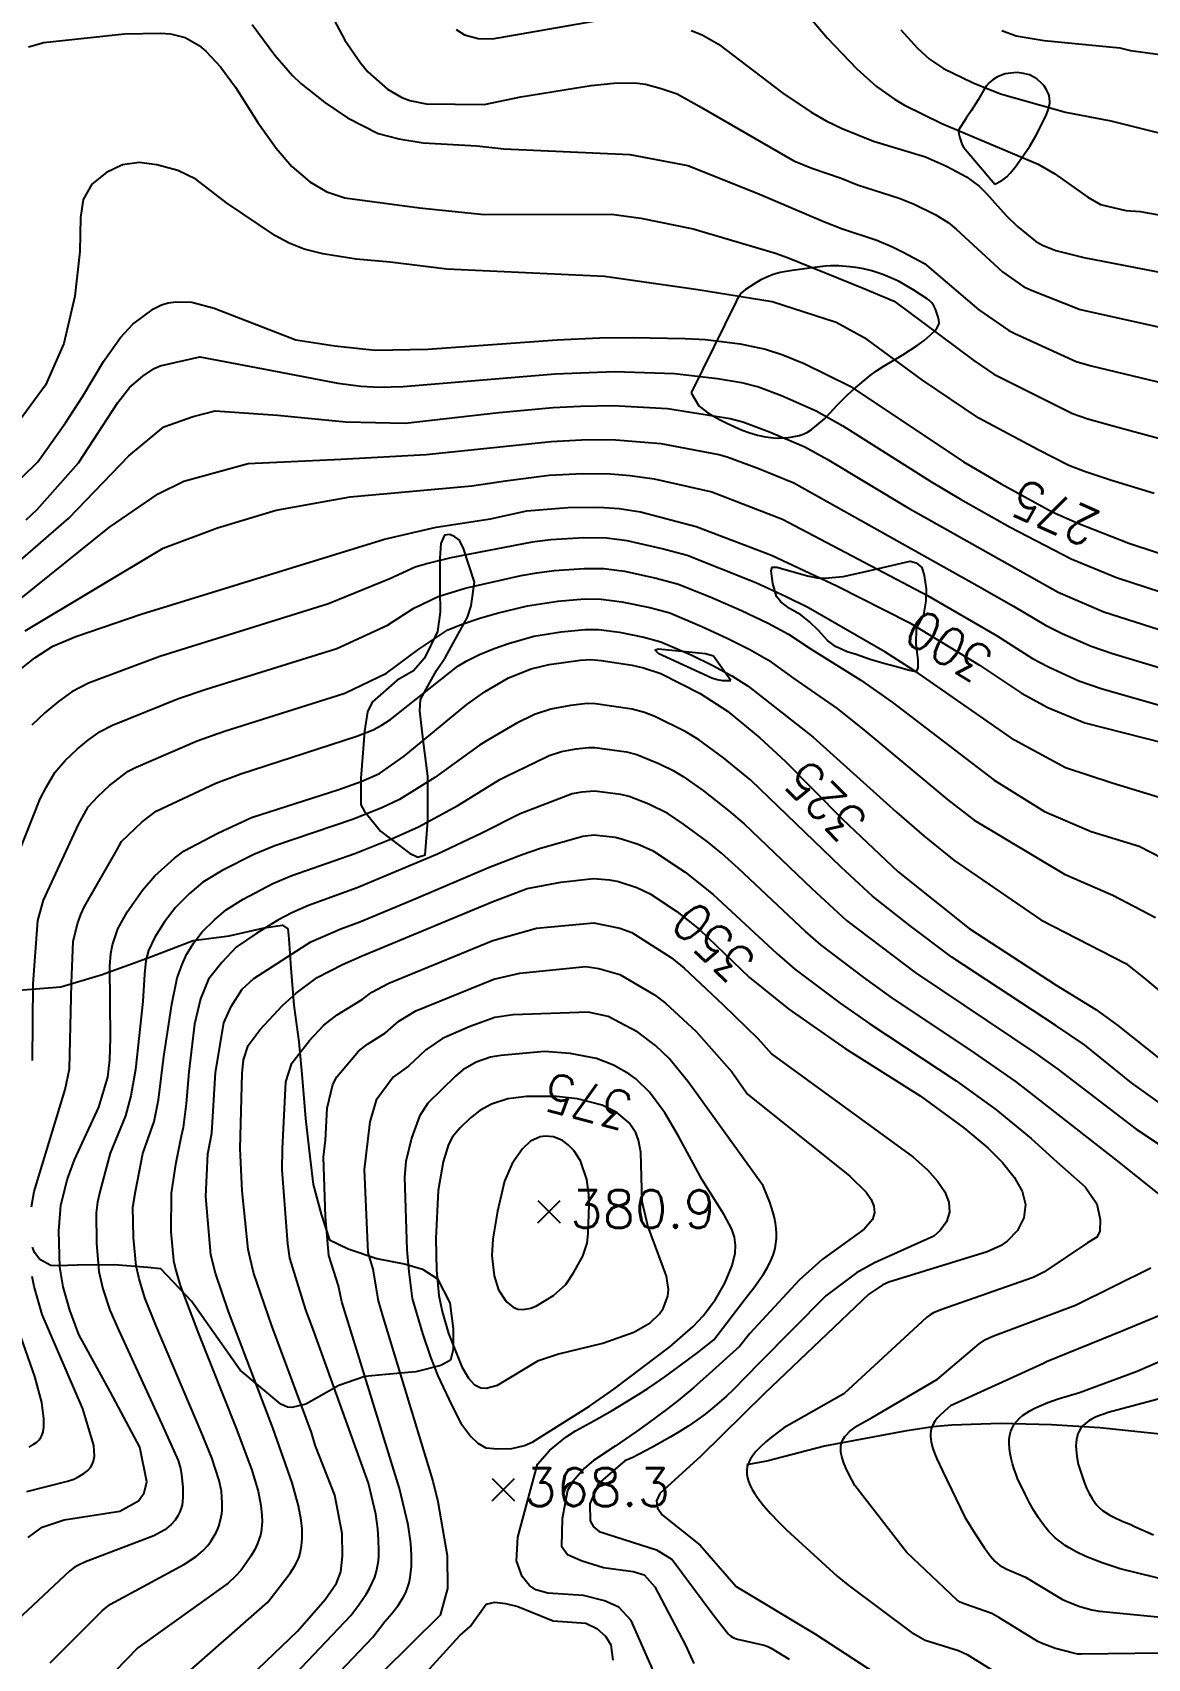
# Model space of a CAD drawing. Extents: x 197794 to 200030, y 561152 to 563931.
# Drawn here: x 197947 to 198212.3, y 563226.1 to 563612.7 of the extents above; entities that cross this region are included whole.
import ezdxf
from ezdxf.enums import TextEntityAlignment as Align

# ---------------------------------------------------------------- set-up
doc = ezdxf.new("R2010")
doc.units = 0
for name, color, linetype in [('E0022112', 5, 'CONTINUOUS'), ('F0017111', 30, 'CONTINUOUS'), ('F0017114', 7, 'CONTINUOUS'), ('F0017131', 7, 'CONTINUOUS'), ('F0027132', 7, 'CONTINUOUS'), ('F0027217', 7, 'CONTINUOUS'), ('G0037213', 32, 'CONTINUOUS'), ('G0037214', 32, 'CONTINUOUS')]:
    doc.layers.add(name, color=color, linetype=linetype)
doc.styles.add('HIST', font='romans.shx', dxfattribs={"bigfont": 'ngsw.shx'})
doc.styles.add('NGSW', font='romans.shx', dxfattribs={"bigfont": 'ngsw.shx'})

# ---------------------------------------------------------------- blocks, each defined once
blk = doc.blocks.new('F0027217')
at = {"layer": 'F0027217'}
for p, q in [((-2.652, 2.652), (2.652, -2.652)), ((-2.652, -2.652), (2.652, 2.652))]:
    blk.add_line(p, q, dxfattribs=at)

msp = doc.modelspace()

# ---------------------------------------------------------------- linework, layer by layer
at = {"layer": 'E0022112', "flags": 128}
msp.add_lwpolyline([(198223.62, 563278.56), (198200.92, 563280.91), (198189.47, 563281.63), (198177.33, 563281.94), (198165.71, 563281.53), (198161.18, 563281.19), (198154.52, 563280.11), (198135.43, 563276.6), (198121.75, 563273.02), (198116.92, 563272.1)], dxfattribs=at)
at = {"layer": 'F0017111'}
for points, elevation in [([(198127.19, 563621.99), (198136.1, 563611.46), (198143.15, 563604.04), (198147.78, 563599.86), (198152.06, 563596.83), (198154.46, 563595.44), (198163.37, 563591.11), (198186.24, 563581.38), (198190.26, 563579.09), (198198.11, 563573.53), (198201.07, 563571.85), (198207.12, 563570.4), (198210.55, 563570.19), (198217.22, 563569)], 245), ([(198017.62, 563617.83), (198021.34, 563610.89), (198025.05, 563605.48), (198026.79, 563603.37), (198031.48, 563599.23), (198034.88, 563597.24), (198036.75, 563596.54), (198040.67, 563595.76), (198054.44, 563595.57), (198063.18, 563597.39), (198075.95, 563599.51), (198079.95, 563600.11), (198085.3, 563600.68), (198090.32, 563600.71), (198092.89, 563600.39), (198096.61, 563599.38), (198100.39, 563598.15), (198105.59, 563595.19), (198128.18, 563582.17), (198132.43, 563580.48), (198139.38, 563578.04), (198143.26, 563576.5), (198153.24, 563573.34), (198156.8, 563571.9), (198161.78, 563569.45), (198164.89, 563567.53), (198166.79, 563565.97), (198177.8, 563555.83), (198182.89, 563552.24), (198184.83, 563551.33), (198196.25, 563546.82), (198224.52, 563540.59)], 255), ([(197999.28, 563614.6), (198004.67, 563607.35), (198008.84, 563602.5), (198010.89, 563600.58), (198016.56, 563596.05), (198021.97, 563592.39), (198029.24, 563588.72), (198034.19, 563587.4), (198039.94, 563586.46), (198052.69, 563585.77), (198059.14, 563585.03), (198089.16, 563583.73), (198102.96, 563581.11), (198119.39, 563574.49), (198135.4, 563567.72), (198139.46, 563566.13), (198147.92, 563563.33), (198151.62, 563561.75), (198154.18, 563560.5), (198159.25, 563557.78), (198172.12, 563546.78), (198179.3, 563541.84), (198180.76, 563541.15), (198195.34, 563534.46), (198198.86, 563533.43), (198220.36, 563528.27)], 260), ([(197946.06, 563609.32), (197949.74, 563610.3), (197968.92, 563612.43), (197977.56, 563612.59), (197979.88, 563612.38), (197983.34, 563611.51), (197986.66, 563609.61), (197988.35, 563608.17), (197991.75, 563604.52), (197995.32, 563599.68), (198000.6, 563591.32), (198005.02, 563585.18), (198008.75, 563580.88), (198012.97, 563577.23), (198017.07, 563574.8), (198021.33, 563573.44), (198039.1, 563570.99), (198054.45, 563569.44), (198084.73, 563569.5), (198091.77, 563568.53), (198104.2, 563566.05), (198123.8, 563560.25), (198126.6, 563559.19), (198144.65, 563551.94), (198152.05, 563548.83), (198158.86, 563543.77), (198170.94, 563534.72), (198175.72, 563531.44), (198194.44, 563522.1), (198198.06, 563520.88), (198205.25, 563518.85), (198219.87, 563514.92)], 265), ([(198153.619, 563613.333), (198157.549, 563608.993), (198160.409, 563606.373), (198163.789, 563604.133), (198170.789, 563600.773), (198177.319, 563598.093), (198192.759, 563593.793), (198203.559, 563591.743), (198232.659, 563584.453)], 240), ([(198177.6, 563613.18), (198181.03, 563611.91), (198187.67, 563610.78), (198205.69, 563609.1), (198208.23, 563608.42), (198224.65, 563606.23)], 235), ([(198213.87, 563503.12), (198203.52, 563506.26), (198197.26, 563508.33), (198193.54, 563509.74), (198186.25, 563513.48), (198172.13, 563521.03), (198158.76, 563530.07), (198145.62, 563539.68), (198138.23, 563543.77), (198122.97, 563548.66), (198105.3, 563551.56), (198083.07, 563554.73), (198045.58, 563556.42), (198032.1, 563558.09), (198024, 563558.79), (198016.07, 563560.05), (198011.68, 563561.16), (198008.1, 563562.61), (198004.86, 563564.39), (197993.13, 563572.24), (197985.85, 563577.85), (197981.62, 563579.89), (197976.58, 563581.26), (197972.36, 563581.78), (197968.44, 563581.25), (197964.63, 563579.43), (197961.1, 563576.65), (197959.06, 563573), (197958.47, 563568.74), (197958.26, 563560.67), (197957.06, 563550.02), (197954.49, 563538.74), (197950.09, 563528.86), (197942.68, 563518.7)], 270), ([(197945.48, 563496.87), (197948.13, 563499.27), (197957.99, 563510.38), (197967.3, 563524.75), (197970.09, 563528.32), (197973.24, 563531.02), (197975.96, 563532.85), (197977.37, 563533.44), (197986.8, 563535.59), (198000.26, 563533.08), (198019.64, 563529.34), (198025.16, 563528.61), (198029.59, 563528.39), (198035.22, 563528.56), (198071.37, 563531.59), (198085.51, 563532.08), (198099.73, 563531.64), (198109.96, 563530.41), (198115.67, 563529.5), (198119.75, 563528.45), (198125.22, 563526.4), (198133.43, 563522.75), (198139.81, 563519.16), (198160.75, 563505.98), (198167.79, 563501.77), (198179.6, 563495.12), (198194.14, 563487.55), (198204.89, 563483.13), (198236.79, 563472.77)], 280), ([(197936.78, 563480.94), (197955.62, 563497.22), (197969.97, 563512.08), (197978.26, 563518.92), (197985.24, 563521.42), (197990.5, 563522.74), (198005.28, 563521.71), (198021.54, 563520.13), (198035.65, 563519.84), (198057.99, 563522.33), (198070.9, 563523.54), (198077.35, 563523.86), (198085.18, 563523.99), (198098.12, 563523.3), (198112.98, 563520.93), (198116.03, 563520.14), (198122.38, 563517.76), (198130.78, 563514.18), (198136.05, 563511.26), (198155.2, 563499.73), (198191.07, 563479.67), (198201.91, 563474.95), (198233.45, 563464.89)], 285), ([(197943.81, 563477.8), (197965.37, 563495.08), (197976.94, 563503.01), (197983.01, 563506.01), (197998.29, 563510.21), (198020.44, 563511.3), (198040.69, 563512.34), (198070.43, 563515.48), (198077.6, 563515.85), (198084.84, 563515.9), (198096.51, 563514.95), (198110.28, 563512.37), (198112.32, 563511.84), (198119.54, 563509.12), (198128.13, 563505.61), (198171.77, 563481.24), (198180.43, 563476.34), (198188, 563471.79), (198191.98, 563469.82), (198198.92, 563466.77), (198203.92, 563465.06), (198226.98, 563458.16)], 290), ([(197945.26, 563470.47), (197978.14, 563490.08), (197991.04, 563494.95), (198004.99, 563499.16), (198022.63, 563502.32), (198051.51, 563504.9), (198059.53, 563506.13), (198069.97, 563507.43), (198077.84, 563507.84), (198084.51, 563507.81), (198089.24, 563507.36), (198094.9, 563506.61), (198108.6, 563503.53), (198125.48, 563497.03), (198159.98, 563478.83), (198176.36, 563469.32), (198184.93, 563463.9), (198188.72, 563461.87), (198195.93, 563458.59), (198201.25, 563456.75), (198222.6, 563450.66)], 295), ([(198216.85, 563430.24), (198203.84, 563434.26), (198192.76, 563437.88), (198180.64, 563444.42), (198157.72, 563460.4), (198149.82, 563465.48), (198131.65, 563475.88), (198126.3, 563478.54), (198119.13, 563481.84), (198102.8, 563488.38), (198096.81, 563489.97), (198088.48, 563491.88), (198083.56, 563492.48), (198078.18, 563492.56), (198070.33, 563492.09), (198065.88, 563491.55), (198046.57, 563487.79), (198041.03, 563486.45), (198038.06, 563485.57), (198032.06, 563482.8), (198017.45, 563476.89), (197977.31, 563464.37), (197960.3, 563457.98), (197956.39, 563455.93), (197953.17, 563453.63), (197949.94, 563450.96), (197946.84, 563448.01)], 305), ([(197940.71, 563409.86), (197948.84, 563430.5), (197950.31, 563433.38), (197952.29, 563436.73), (197954.75, 563439.59), (197957.65, 563442.32), (197960.37, 563444.54), (197963.08, 563446.48), (197966.01, 563448.02), (197981.76, 563454.33), (197988.35, 563456.55), (198019.38, 563466.27), (198031.48, 563471.8), (198037.77, 563475.8), (198043.51, 563478.63), (198049.99, 563480.62), (198063.3, 563483.58), (198067, 563484.27), (198071.16, 563484.8), (198078.28, 563485.3), (198082.94, 563485.23), (198087.86, 563484.62), (198095.37, 563482.97), (198100.7, 563481.54), (198108.78, 563478.28), (198115.72, 563475.28), (198122.01, 563472.27), (198126.86, 563469.68), (198132.25, 563466.08), (198144.12, 563458.72), (198151.52, 563453.45), (198175.84, 563434.92), (198187.79, 563427.48), (198198.87, 563422.74), (198210.28, 563419.22), (198215.84, 563416.38)], 310), ([(197947.005, 563368.289), (197947.145, 563386.521), (197948.315, 563401.555), (197949.62, 563406.44), (197957.94, 563424.41), (197960.24, 563428.56), (197962.65, 563431.16), (197965.36, 563433.68), (197969.76, 563437.04), (197971.71, 563438.06), (197986.21, 563444.28), (197992.48, 563446.49), (198021.3, 563455.64), (198031.2, 563460.36), (198038.92, 563466.08), (198045.84, 563470.65), (198049.26, 563472.03), (198053.41, 563473.44), (198057.59, 563474.62), (198064.81, 563476.36), (198071.98, 563477.51), (198078.38, 563478.04), (198082.32, 563477.99), (198087.25, 563477.36), (198093.92, 563475.97), (198098.61, 563474.69), (198106.24, 563471.5), (198112.31, 563468.73), (198117.71, 563465.99), (198122.08, 563463.48), (198128.11, 563459.08), (198138.43, 563451.95), (198145.31, 563446.49), (198164.8, 563430.23), (198171.03, 563425.41), (198192.54, 563412.57), (198204.06, 563407.6), (198214.22, 563402.25)], 315), ([(197946.792, 563333.495), (197947.429, 563337.09), (197954.749, 563361.418), (197955.837, 563366.288), (197956.26, 563386.696), (197956.71, 563396.55), (197957.76, 563400.78), (197958.54, 563403.03), (197959.42, 563404.87), (197967.04, 563418.32), (197968.19, 563420.39), (197973.07, 563425.04), (197976.45, 563427.59), (197990.67, 563434.23), (197996.61, 563436.44), (198024.2, 563445.36), (198028.07, 563446.9), (198029.96, 563447.9), (198032.15, 563449.34), (198048.19, 563462.02), (198050.35, 563463.33), (198053.38, 563464.82), (198056.84, 563466.27), (198060.28, 563467.47), (198066.31, 563469.14), (198072.81, 563470.22), (198078.47, 563470.78), (198081.69, 563470.75), (198086.63, 563470.1), (198092.48, 563468.97), (198096.51, 563467.85), (198103.7, 563464.72), (198108.9, 563462.17), (198113.41, 563459.72), (198117.3, 563457.27), (198132.73, 563445.19), (198152.53, 563427.33), (198159.12, 563421.63), (198166.22, 563415.91), (198186.89, 563401.72), (198207.1, 563391.35), (198211.3, 563388.02), (198230.62, 563371.92)], 320), ([(198219.93, 563354.82), (198208.47, 563362.97), (198197.3, 563371.97), (198190.49, 563376.63), (198165.73, 563392.82), (198155.86, 563400.29), (198146.84, 563407.37), (198139.4, 563414.28), (198117.88, 563434.93), (198111.44, 563440.26), (198105.45, 563444.64), (198102.45, 563446.41), (198095.05, 563450.06), (198092.61, 563451.01), (198089.69, 563451.83), (198080.95, 563453.12), (198078.95, 563453.13), (198075, 563452.66), (198070.34, 563451.84), (198066.47, 563450.57), (198062.09, 563448.4), (198055.62, 563444.57), (198053.35, 563443.24), (198042.76, 563435.55), (198034.31, 563430.33), (198030.1, 563428.37), (198023.14, 563425.55), (198004.7, 563419.31), (197999.64, 563417.26), (197992.14, 563413.43), (197987.51, 563410.68), (197984.39, 563408.01), (197981.02, 563404.68), (197978.43, 563401.27), (197976.08, 563397.57), (197974.63, 563394.41), (197973.95, 563392.08), (197973.68, 563388.78), (197973.25, 563382.31), (197971.52, 563366.14), (197970.43, 563359.86), (197969.17, 563355.14), (197965.5, 563346.21), (197964.96, 563344.21), (197963.01, 563337.06), (197962.48, 563334.56), (197962.18, 563332.08), (197962.24, 563324.81), (197962.79, 563318.11), (197963.74, 563314), (197965.38, 563308.92), (197967.442, 563304.215), (197977.771, 563281.795), (197981.667, 563273.195), (197982.262, 563271.23), (197982.491, 563269.785), (197982.772, 563266.826), (197982.802, 563264.422), (197982.733, 563263.397), (197982.6, 563262.551), (197982.378, 563261.805), (197982.036, 563260.975), (197981.559, 563260.007), (197980.927, 563258.982), (197979.998, 563257.915), (197978.469, 563256.713), (197975.872, 563255.279), (197959.649, 563249.098), (197957.995, 563248.309), (197956.933, 563247.695), (197955.926, 563246.96), (197942.132, 563233.999)], 330), ([(197951.2, 563225.042), (197963.556, 563237.406), (197964.556, 563238.244), (197965.591, 563238.988), (197983.186, 563248.513), (197985.934, 563250.313), (197987.618, 563251.728), (197988.714, 563252.942), (197989.526, 563254.084), (197990.698, 563256.08), (197991.079, 563256.897), (197991.398, 563257.802), (197991.902, 563259.799), (197992.037, 563260.596), (197992.113, 563261.301), (197992.151, 563263.039), (197991.957, 563265.91), (197991.462, 563268.404), (197989.689, 563273.805), (197987.111, 563280.011), (197976.357, 563305.359), (197973.77, 563311.84), (197972.38, 563316.33), (197971.67, 563319.42), (197971.08, 563326.18), (197970.86, 563333.37), (197971.48, 563337.11), (197973.25, 563346.18), (197976, 563353.74), (197976.98, 563358.96), (197978.23, 563369.22), (197980.16, 563381.66), (197981.45, 563387.92), (197982.59, 563391.14), (197983.68, 563393.51), (197985.43, 563396.28), (197987.38, 563398.84), (197990.32, 563401.71), (197993.07, 563404.08), (197997.17, 563406.62), (198004.17, 563410.34), (198008.68, 563412.23), (198023.72, 563417.46), (198032.8, 563421.18), (198038.86, 563423.85), (198048.24, 563428.89), (198058.18, 563435.07), (198059.8, 563435.88), (198066.68, 563439.19), (198069.97, 563440.82), (198072.87, 563441.78), (198076.37, 563442.39), (198079.33, 563442.74), (198080.83, 563442.73), (198088.34, 563441.68), (198090.8, 563441.01), (198096.15, 563438.81), (198099.41, 563437.21), (198101.79, 563435.84), (198106.68, 563432.36), (198112.69, 563427.65), (198116.29, 563424.53), (198132.46, 563409.14), (198140.7, 563401.59), (198157, 563389.17), (198185.73, 563369.95), (198190.94, 563366.18), (198209.6, 563351.92), (198228.63, 563339.34)], 335), ([(198215.13, 563336.39), (198205.57, 563344.08), (198183.39, 563361.4), (198180.96, 563363.27), (198170.1, 563370.8), (198151.63, 563383.08), (198144.75, 563388.06), (198134.55, 563395.81), (198130.88, 563398.99), (198114.95, 563413.97), (198110.91, 563417.58), (198107.5, 563420.37), (198101.92, 563424.47), (198098.13, 563427.04), (198093.65, 563429.25), (198088.99, 563431.02), (198086.99, 563431.53), (198080.71, 563432.34), (198077.73, 563432.11), (198075.4, 563431.71), (198063.01, 563426.91), (198053.72, 563422.24), (198043.4, 563417.36), (198024.29, 563409.37), (198012.65, 563405.15), (198008.7, 563403.42), (198005.37, 563401.68), (198000.37, 563398.57), (197995.49, 563395.26), (197992.03, 563391.59), (197988.9, 563387.59), (197986.96, 563382.95), (197985.56, 563376.91), (197984.22, 563365.61), (197983.54, 563358.06), (197982.83, 563352.35), (197982.37, 563350.3), (197981.01, 563343.57), (197980.03, 563336.74), (197979.93, 563327.55), (197980.55, 563320.72), (197981.03, 563318.66), (197982.17, 563314.76), (197986.402, 563303.52), (197995.379, 563281.003), (197999.123, 563271.093), (198000.666, 563265.903), (198001.339, 563262.473), (198001.575, 563260.191), (198001.622, 563258.726), (198001.593, 563257.749), (198001.518, 563256.953), (198001.403, 563256.189), (198001.237, 563255.411), (198000.977, 563254.529), (198000.548, 563253.422), (197999.878, 563252.03), (197998.933, 563250.394), (197997.808, 563248.687), (197996.642, 563247.113), (197995.346, 563245.648), (197993.565, 563244.021), (197972.069, 563228.618), (197958.382, 563214.519)], 340), ([(197981.458, 563220.564), (198003.009, 563239.474), (198008.355, 563246.348), (198009.455, 563248.083), (198010.084, 563249.31), (198010.459, 563250.268), (198010.707, 563251.127), (198010.89, 563251.979), (198011.023, 563252.843), (198011.161, 563254.611), (198011.141, 563256.924), (198010.932, 563258.973), (198010.295, 563262.397), (198008.807, 563267.854), (198004.227, 563280.91), (197993.67, 563308.59), (197990.57, 563317.68), (197989.44, 563322.03), (197988.23, 563335.96), (197988.75, 563346.11), (197989.67, 563350.96), (197990.53, 563365.43), (197992.57, 563377.23), (197994.3, 563381.12), (197996.89, 563385.22), (197999.7, 563387.81), (198013.23, 563396.49), (198020.38, 563399.59), (198024.87, 563401.28), (198038.2, 563406.79), (198055.52, 563414.19), (198063.55, 563417.27), (198067.84, 563418.74), (198077.93, 563421.64), (198080.59, 563421.96), (198085.64, 563421.39), (198087.18, 563421.02), (198091.14, 563419.69), (198094.48, 563418.24), (198102.31, 563413.08), (198108.96, 563407.76), (198124.07, 563393.74), (198128.41, 563390.03), (198139.2, 563381.94), (198146.26, 563376.99), (198166.74, 563363.44), (198176.19, 563356.6), (198184.62, 563349.76), (198190.71, 563344.18), (198197.42, 563338.2), (198200.21, 563334.17), (198201.06, 563330.45), (198200.94, 563327.58), (198200.2, 563326.28), (198197.98, 563324.92), (198187.64, 563317.936), (198185.068, 563316.714), (198163.089, 563309.029), (198161.4, 563308.297), (198160.55, 563307.788), (198159.691, 563307.18), (198140.01, 563289.055), (198125.771, 563280.948), (198122.845, 563278.712), (198121.476, 563277.585), (198120.22, 563276.447), (198119.115, 563275.293), (198118.63, 563274.71), (198118.197, 563274.121), (198117.821, 563273.527), (198117.505, 563272.926), (198117.256, 563272.319), (198117.077, 563271.705), (198116.951, 563270.835), (198116.962, 563269.952), (198117.101, 563269.056), (198117.36, 563268.148), (198117.729, 563267.228), (198118.199, 563266.299), (198118.76, 563265.361), (198119.404, 563264.414), (198120.121, 563263.46), (198120.903, 563262.5), (198122.621, 563260.564), (198124.487, 563258.613), (198126.426, 563256.654), (198138.488, 563245.662), (198140.968, 563243.597), (198156.068, 563232.37), (198159.362, 563230.432), (198167.33, 563227.996), (198169.397, 563227), (198180.294, 563220.237)], 345), ([(197997.844, 563210.042), (198022.748, 563236.308), (198024.647, 563238.842), (198025.551, 563240.122), (198026.4, 563241.418), (198027.174, 563242.735), (198027.857, 563244.079), (198028.43, 563245.454), (198028.873, 563246.866), (198029.133, 563248.059), (198029.305, 563249.277), (198029.402, 563250.517), (198029.437, 563251.775), (198029.37, 563254.33), (198029.202, 563256.913), (198028.684, 563260.44), (198026.991, 563267.756), (198014.002, 563303.699), (198012.069, 563309.031), (198008.249, 563321.271), (198007.735, 563324.649), (198006.421, 563342.32), (198006.456, 563347.258), (198007.309, 563363.211), (198008.698, 563367.671), (198012.895, 563373.028), (198016.35, 563376.65), (198019.463, 563379.166), (198025.48, 563382.785), (198027.76, 563384.51), (198031.824, 563386.635), (198056.565, 563396.815), (198066.915, 563399.728), (198080.524, 563401.031), (198086.769, 563399.779), (198089.593, 563398.691), (198099.006, 563392.71), (198102.042, 563390.215), (198111.214, 563381.586), (198119.588, 563373.5), (198122.876, 563369.793), (198156.465, 563345.335), (198159.919, 563342.241), (198162.285, 563339.616), (198164.036, 563337.066), (198165.019, 563334.625), (198165.176, 563332.24), (198164.468, 563329.923), (198162.964, 563327.826), (198161.471, 563326.469), (198147.327, 563320.128), (198143.063, 563317.77), (198135.796, 563312.327), (198119.892, 563296.322), (198116.818, 563293.128), (198113.693, 563290.002), (198112.095, 563288.485), (198110.466, 563287.01), (198108.799, 563285.585), (198107.088, 563284.218), (198105.079, 563282.74), (198103.014, 563281.338), (198100.898, 563280.001), (198098.742, 563278.719), (198094.338, 563276.273), (198089.869, 563273.914), (198087.922, 563273.123), (198081.619, 563267.639), (198079.589, 563262.837), (198079.687, 563258.853), (198080.452, 563257.428), (198081.808, 563256.309), (198095.479, 563251.945), (198099.161, 563249.628), (198108.64, 563236.912), (198112.507, 563231.986), (198112.868, 563231.612), (198113.188, 563231.364), (198113.529, 563231.157), (198113.889, 563230.985), (198114.268, 563230.843), (198114.779, 563230.694), (198121.089, 563229.227), (198121.509, 563229.087), (198121.975, 563228.9), (198122.712, 563228.542), (198127.019, 563225.955)], 355), ([(198002.663, 563204.616), (198028.009, 563231.152), (198030.869, 563234.856), (198032.472, 563236.767), (198033.972, 563238.715), (198034.651, 563239.714), (198035.265, 563240.735), (198035.8, 563241.783), (198036.246, 563242.862), (198036.62, 563244.087), (198036.884, 563245.349), (198037.055, 563246.643), (198037.148, 563247.965), (198037.179, 563249.308), (198037.163, 563250.668), (198037.052, 563253.414), (198036.395, 563257.863), (198034.313, 563266.487), (198023.476, 563301.685), (198020.573, 563310.874), (198019.797, 563314.682), (198017.533, 563321.938), (198016.705, 563331.1), (198016.219, 563345.284), (198016.742, 563349.34), (198017.126, 563356.914), (198018.433, 563362.595), (198019.43, 563364.41), (198024.6, 563370.49), (198026.675, 563372.168), (198030.958, 563374.846), (198034.183, 563377.65), (198038.208, 563380.08), (198056.77, 563387.64), (198062.957, 563389.017), (198078.673, 563390.658), (198081.72, 563390.175), (198086.785, 563388.708), (198095.028, 563383.86), (198097.58, 563381.89), (198104.868, 563375.173), (198113.392, 563365.562), (198117.121, 563360.256), (198141.5, 563340.75), (198145.38, 563336.938), (198146.548, 563335.238), (198147.203, 563333.61), (198147.308, 563332.02), (198146.835, 563330.475), (198144.838, 563328.173), (198134.867, 563320.997), (198129.416, 563316.011), (198117.648, 563303.395), (198115.217, 563300.301), (198108.024, 563293.743), (198104.362, 563290.547), (198100.621, 563287.449), (198098.195, 563285.545), (198095.732, 563283.687), (198093.237, 563281.869), (198090.716, 563280.085), (198085.616, 563276.589), (198080.474, 563273.146), (198078.315, 563271.324), (198075.557, 563268.186), (198074.291, 563266.009), (198073.035, 563259.265), (198072.832, 563252.778), (198074.309, 563250.785), (198077.765, 563249.313), (198082.872, 563247.747), (198089.892, 563246.798), (198092.502, 563246.012), (198095.049, 563243.14), (198102.367, 563229.238), (198104.379, 563224.936)], 360), ([(198094.764, 563223.099), (198089.431, 563235.112), (198086.491, 563238.32), (198083.088, 563239.77), (198078.106, 563241.095), (198069.594, 563241.637), (198066.752, 563242.444), (198065.255, 563243.44), (198063.504, 563245.613), (198062.16, 563249.328), (198062.484, 563254.915), (198067.192, 563272.264), (198070.007, 563275.549), (198073.886, 563278.696), (198076.171, 563280.205), (198080.543, 563282.628), (198084.888, 563285.092), (198089.181, 563287.635), (198091.299, 563288.95), (198093.394, 563290.299), (198095.419, 563291.656), (198097.421, 563293.047), (198101.372, 563295.91), (198105.272, 563298.849), (198109.147, 563301.827), (198116.558, 563311.646), (198118.837, 563314.551), (198119.915, 563316.012), (198120.917, 563317.484), (198121.819, 563318.97), (198122.597, 563320.474), (198123.225, 563321.999), (198123.475, 563322.77), (198123.678, 563323.549), (198123.891, 563324.729), (198123.999, 563325.924), (198124.009, 563327.133), (198123.927, 563328.355), (198123.762, 563329.588), (198123.519, 563330.833), (198123.206, 563332.088), (198122.83, 563333.352), (198122.397, 563334.623), (198121.916, 563335.902), (198120.834, 563338.476), (198102.992, 563363.2), (198098.521, 563368.759), (198095.209, 563371.835), (198091.049, 563375.01), (198083.978, 563378.724), (198079.208, 563379.763), (198061.333, 563379.172), (198056.975, 563378.465), (198050.905, 563376.273), (198044.591, 563373.525), (198040.607, 563370.79), (198036.437, 563366.906), (198032.85, 563364.33), (198028.756, 563358.838), (198027.258, 563353.692), (198025.904, 563342.38), (198026.816, 563322.604), (198027.974, 563318.648), (198029.291, 563311.131), (198030.398, 563307.323), (198042.241, 563268.274), (198043.418, 563263.431), (198045.65, 563250.61), (198045.714, 563242.735), (198044.025, 563236.381), (198030.303, 563222.871)], 365), ([(197945.661, 563265.8), (197955.378, 563268.253), (197956.849, 563268.762), (197958.059, 563269.352), (197959.244, 563270.056), (197960.184, 563270.773), (197960.809, 563271.47), (197961.236, 563272.194), (197961.554, 563273.002), (197961.745, 563274.163), (197961.614, 563276.731), (197958.982, 563285.421), (197957.004, 563290.041), (197949.316, 563307.9), (197947.376, 563314.526), (197946.913, 563316.921)], 320), ([(198215.652, 563227.349), (198196.611, 563227.078), (198195.737, 563227.153), (198194.712, 563227.336), (198190.391, 563228.473), (198187.238, 563229.676), (198186.168, 563230.166), (198176.954, 563235.854), (198175.213, 563236.752), (198168.882, 563238.984), (198167.729, 563239.491), (198167.011, 563239.937), (198154.937, 563251.381), (198142.619, 563267.222), (198141.13, 563270.05), (198140.477, 563271.436), (198139.933, 563272.787), (198139.533, 563274.093), (198139.4, 563274.725), (198139.316, 563275.341), (198139.286, 563275.94), (198139.316, 563276.521), (198139.409, 563277.081), (198139.571, 563277.621), (198139.765, 563278.064), (198140.009, 563278.492), (198140.3, 563278.905), (198140.634, 563279.305), (198141.419, 563280.067), (198142.336, 563280.788), (198143.36, 563281.476), (198144.464, 563282.138), (198146.804, 563283.421), (198162.314, 563292.498), (198172.27, 563300.869), (198173.781, 563301.907), (198175.492, 563302.732), (198195.159, 563310.066), (198213.09, 563318.96)], 340), ([(197946.193, 563276.341), (197947.208, 563276.932), (197948.041, 563277.527), (197948.613, 563278.095), (197949.018, 563278.669), (197949.331, 563279.269), (197949.569, 563279.958), (197949.727, 563281.053), (197949.732, 563283.145), (197949.227, 563286.921), (197947.557, 563293.115), (197941.591, 563310.093)], 315), ([(198225.38, 563311.82), (198206.39, 563303.969), (198188.293, 563296.607), (198187.511, 563296.233), (198165.445, 563286.17), (198164.078, 563285.011), (198162.815, 563283.824), (198162.256, 563283.213), (198161.763, 563282.584), (198161.349, 563281.936), (198161.027, 563281.263), (198160.839, 563280.692), (198160.717, 563280.103), (198160.657, 563279.498), (198160.656, 563278.879), (198160.707, 563278.245), (198160.807, 563277.6), (198161.137, 563276.275), (198161.608, 563274.915), (198162.186, 563273.527), (198163.52, 563270.706), (198168.864, 563259.718), (198171.246, 563255.705), (198173.4, 563252.486), (198174.971, 563250.416), (198175.975, 563249.261), (198176.598, 563248.66), (198177.112, 563248.266), (198177.786, 563247.854), (198178.793, 563247.334), (198183.265, 563245.422), (198192.046, 563240.107), (198193.191, 563239.604), (198196.215, 563238.483), (198199.066, 563237.653), (198200.902, 563237.373), (198217.928, 563235.702)], 335), ([(198222.612, 563243.313), (198205.787, 563247.388), (198201.531, 563248.837), (198199.449, 563249.614), (198197.424, 563250.455), (198195.475, 563251.38), (198193.619, 563252.41), (198192.732, 563252.972), (198191.876, 563253.567), (198191.053, 563254.2), (198190.265, 563254.872), (198189.539, 563255.56), (198188.847, 563256.284), (198188.185, 563257.042), (198187.552, 563257.833), (198186.362, 563259.5), (198185.259, 563261.265), (198184.226, 563263.108), (198183.246, 563265.011), (198181.372, 563268.914), (198181.006, 563269.841), (198180.553, 563271.132), (198180.16, 563272.395), (198179.834, 563273.628), (198179.583, 563274.825), (198179.417, 563275.983), (198179.342, 563277.098), (198179.369, 563278.166), (198179.505, 563279.184), (198179.759, 563280.147), (198180.139, 563281.051), (198180.598, 563281.82), (198181.162, 563282.541), (198181.824, 563283.217), (198182.575, 563283.85), (198183.41, 563284.445), (198184.322, 563285.004), (198185.303, 563285.531), (198186.347, 563286.029), (198188.594, 563286.95), (198191.009, 563287.794), (198196.115, 563289.352), (198209.79, 563294.384), (198216.687, 563297.413)], 330), ([(198036.771, 563218.466), (198048.692, 563231.547), (198051.133, 563233.713), (198054.923, 563238.99), (198056.987, 563239.499), (198059.566, 563239.177), (198062.492, 563238.473), (198070.888, 563235.007), (198078.634, 563234.501), (198081.28, 563233.226), (198083.358, 563231.419), (198084.605, 563229.31), (198085.115, 563225.714)], 370)]:
    msp.add_lwpolyline(points, dxfattribs=dict(at, elevation=elevation))
at = {"layer": 'F0017111', "flags": 128}
for points, elevation in [([(198054.85, 563276.21), (198057.73, 563275.95), (198061.05, 563276.03), (198064.03, 563276.77), (198066.05, 563277.64), (198079.54, 563286.11), (198085.35, 563290.14), (198098.67, 563300.16), (198104.21, 563305.01), (198106.58, 563307.6), (198109.51, 563311.41), (198111.76, 563315.32), (198113.47, 563319.55), (198114.17, 563322.49), (198114.25, 563324.39), (198114, 563326.27), (198113.4, 563328.18), (198111.57, 563331.58), (198106.31, 563339.88), (198100.71, 563350.29), (198097.42, 563355.87), (198093.79, 563360.74), (198090.56, 563363.95), (198088.91, 563365.13), (198085.23, 563367.19), (198081.17, 563368.74), (198074.97, 563369.91), (198068.81, 563370.44), (198058.41, 563369.49), (198055.95, 563369.09), (198052.53, 563367.91), (198049.42, 563366.03), (198047.62, 563364.54), (198041.1, 563358.17), (198039.08, 563355.08), (198037.15, 563349.81), (198035.8, 563344.27), (198035.49, 563340.55), (198036.1, 563323.27), (198036.51, 563318.02), (198037.37, 563311.68), (198039.79, 563303.39), (198041.71, 563297.76), (198043.47, 563293.31), (198046.68, 563286.42), (198048.95, 563282.07), (198051.27, 563278.88), (198052.95, 563277.27)], 370), ([(198075.73, 563317.8), (198077.98, 563321.74), (198078.95, 563324.86), (198079.25, 563327.15), (198079.49, 563334.01), (198079.41, 563336.38), (198078.87, 563339.99), (198077.36, 563344.4), (198075.78, 563346.85), (198074.49, 563348.23), (198073.09, 563349.23), (198071, 563350.1), (198069.04, 563350.3), (198067.79, 563350.13), (198065.51, 563349.08), (198063.56, 563347.26), (198061.16, 563343.8), (198059.29, 563339.62), (198057.61, 563332.49), (198056.51, 563325.78), (198056.26, 563321.9), (198056.83, 563317.04), (198057.92, 563313.77), (198059.69, 563310.98), (198061.34, 563309.64), (198062.49, 563309.18), (198063.69, 563309.05), (198065.6, 563309.41), (198066.93, 563309.95), (198070.93, 563312.39), (198073.88, 563315.05)], 380)]:
    msp.add_lwpolyline(points, close=True, dxfattribs=dict(at, elevation=elevation))
at = {"layer": 'F0017114'}
for points, elevation in [([(198047.8, 563613.44), (198049.81, 563612.15), (198053.03, 563611.27), (198056.48, 563611.19), (198081.9, 563615.63)], 250), ([(198103.73, 563613.18), (198106.31, 563612.15), (198110.24, 563609.92), (198125.49, 563598.31), (198132.3, 563593.76), (198135.81, 563591.74), (198139.65, 563589.86), (198147.06, 563586.86), (198159.5, 563583.15), (198164.46, 563580.93), (198169.21, 563578.37), (198172.23, 563576.14), (198173.96, 563574.46), (198178.69, 563569.17), (198181.34, 563566.62), (198185.64, 563563.13), (198187.32, 563562.14), (198190.49, 563560.85), (198197.15, 563559.18), (198223.75, 563554.05)], 250), ([(197932.9, 563495.64), (197948.25, 563510.65), (197954.83, 563519.88), (197959.01, 563526.27), (197963.9, 563534.45), (197967.93, 563540.22), (197970.87, 563543.36), (197975.8, 563546.97), (197977.67, 563547.95), (197979.32, 563548.44), (197981.16, 563548.71), (197984.93, 563548.6), (197990.27, 563547.15), (198009.67, 563539.64), (198018.96, 563538.24), (198028.54, 563537.17), (198041.05, 563537.41), (198071.83, 563539.65), (198081.88, 563540.11), (198089.8, 563540.23), (198102.31, 563539.99), (198107.09, 563539.69), (198115.36, 563538.72), (198121.37, 563537.43), (198125.55, 563536.08), (198130.58, 563534), (198141.58, 563528.65), (198168.54, 563510.63), (198177.45, 563505.39), (198189.59, 563498.74), (198195.69, 563496.03), (198207.88, 563491.32), (198240.13, 563480.65)], 275), ([(197944.37, 563461.46), (197947.59, 563463.99), (197951.83, 563466.77), (197957.35, 563469.11), (197972.86, 563474.42), (198030.76, 563492.25), (198043.07, 563495.06), (198055.97, 563497.09), (198064.63, 563498.96), (198074.38, 563499.78), (198081.8, 563499.87), (198086.56, 563499.57), (198091.63, 563498.7), (198104.89, 563495.23), (198122.83, 563488.46), (198138.37, 563481.17), (198155.57, 563472.41), (198172.28, 563462.31), (198182.34, 563455.6), (198188.56, 563452.24), (198197.34, 563448.58), (198216.11, 563443.82)], 300), ([(197945.999, 563254.873), (197949.275, 563257.294), (197954.533, 563259.024), (197967.764, 563261.138), (197972.25, 563263.576), (197973.561, 563265.47), (197974.243, 563268.109), (197972.574, 563276.372), (197965.538, 563289.43), (197958.07, 563303.11), (197955.89, 563308.89), (197954.3, 563314.44), (197953.51, 563319.18), (197953.28, 563327.69), (197953.72, 563333.88), (197955.34, 563340.14), (197957.03, 563344.69), (197962.78, 563357.21), (197964.96, 563364.31), (197965.4, 563368.43), (197965.58, 563373.58), (197965.45, 563390.69), (197965.63, 563393.75), (197966.02, 563395.79), (197967.32, 563399.57), (197969.65, 563403.69), (197973.18, 563408.81), (197976.15, 563412.22), (197980.78, 563416.4), (197983.13, 563418.14), (197991.09, 563422.35), (197999.15, 563426.02), (198019.91, 563432.68), (198025.21, 563434.59), (198029.57, 563436.54), (198035.41, 563440.67), (198050.38, 563452.94), (198054.71, 563455.98), (198060.28, 563459.23), (198065.66, 563461.41), (198069.96, 563462.42), (198077.31, 563463.45), (198079.82, 563463.59), (198082.32, 563463.42), (198089.7, 563462.27), (198092.37, 563461.68), (198096.47, 563460.33), (198105.85, 563455.54), (198112.37, 563451.34), (198120.05, 563444.97), (198126.09, 563439.46), (198139.7, 563425.69), (198152.98, 563413.15), (198169.85, 563399.65), (198190.55, 563386.17), (198199.97, 563380.44), (198205.26, 563376.59), (198223.09, 563362.45)], 325), ([(197995.149, 563218.299), (198010.08, 563232.546), (198016.671, 563240.153), (198019.33, 563244.007), (198020.334, 563246.67), (198020.789, 563250.445), (198020.695, 563255.811), (198018.912, 563264.925), (198014.275, 563276.828), (198013.4, 563279.811), (198003.99, 563305.16), (197999.61, 563317.88), (197998.32, 563323.33), (197996.91, 563337.25), (197996.45, 563347.33), (197996.87, 563365.19), (197997.21, 563368.41), (197998.36, 563371.81), (198001.2, 563375.67), (198006.46, 563381.32), (198009.74, 563384.3), (198014.76, 563388.03), (198020.75, 563391.11), (198025.44, 563393.19), (198056.36, 563405.99), (198064.72, 563409.14), (198072.7, 563410.65), (198080.46, 563411.57), (198084.29, 563411.24), (198086.45, 563410.81), (198090.82, 563409.44), (198093.98, 563407.91), (198100.27, 563403.68), (198105.7, 563399.44), (198117.56, 563388), (198126.96, 563380.5), (198140.33, 563371.14), (198158.17, 563359.85), (198168.57, 563352.29), (198174.29, 563347.55), (198177.78, 563344.04), (198180.6, 563340.55), (198182.45, 563337.24), (198183.22, 563334.04), (198182.87, 563330.88), (198181.33, 563327.86), (198178.86, 563325.29), (198177.35, 563324.24), (198174.16, 563322.75), (198150.77, 563315.6), (198149.3, 563314.97), (198146, 563312.69), (198121.185, 563289.135), (198106.025, 563274.206), (198096.303, 563265.326), (198095.509, 563263.567), (198095.73, 563261.842), (198096.873, 563260.171), (198105.886, 563253.045), (198114.389, 563243.231), (198133.312, 563231.887), (198149.271, 563221.52)], 350), ([(198234.413, 563293.019), (198202.911, 563284.541), (198201.867, 563284.222), (198200.876, 563283.87), (198199.945, 563283.482), (198199.081, 563283.053), (198198.291, 563282.579), (198197.581, 563282.056), (198196.959, 563281.48), (198196.43, 563280.847), (198196.002, 563280.153), (198195.725, 563279.527), (198195.519, 563278.859), (198195.377, 563278.152), (198195.295, 563277.408), (198195.269, 563276.629), (198195.294, 563275.82), (198195.479, 563274.12), (198195.811, 563272.33), (198196.719, 563269.408), (198197.216, 563267.989), (198197.765, 563266.619), (198198.383, 563265.315), (198199.087, 563264.093), (198199.895, 563262.971), (198200.344, 563262.452), (198200.824, 563261.965), (198201.594, 563261.304), (198202.429, 563260.706), (198203.32, 563260.162), (198204.259, 563259.663), (198206.239, 563258.764), (198208.294, 563257.936), (198209.037, 563257.59), (198213.676, 563255.502)], 325)]:
    msp.add_lwpolyline(points, dxfattribs=dict(at, elevation=elevation))
at = {"layer": 'F0017114', "elevation": 375, "flags": 128}
msp.add_lwpolyline([(198082.72, 563301.09), (198090.07, 563303.66), (198093.96, 563305.91), (198096.17, 563308.04), (198097.05, 563309.3), (198098.17, 563312.24), (198098.31, 563313.82), (198097.88, 563316.99), (198093.43, 563329), (198092.04, 563334.73), (198091.78, 563346.48), (198091.22, 563349.36), (198090.54, 563351.08), (198088.95, 563353.44), (198086.04, 563355.93), (198082.57, 563357.62), (198076.66, 563359.18), (198071.65, 563359.71), (198064.53, 563359.74), (198060.11, 563359.19), (198056.23, 563357.93), (198053.47, 563356.42), (198051.24, 563354.65), (198048.73, 563352.26), (198046.95, 563350.14), (198045.98, 563348.29), (198044.71, 563344.21), (198043.53, 563337.35), (198042.95, 563325.98), (198043.16, 563318.41), (198043.71, 563312.42), (198044.44, 563308.61), (198046.01, 563303.37), (198049.18, 563295.45), (198050.76, 563292.71), (198052.1, 563291.22), (198053.67, 563290.43), (198054.93, 563290.35), (198057.62, 563291.08), (198067.37, 563296.98), (198071.95, 563298.47)], close=True, dxfattribs=at)
at = {"layer": 'G0037213', "flags": 128}
for points in [[(198025.13, 563429.06), (198025.95, 563427.61), (198029.77, 563422.79), (198036.67, 563417.56), (198038.68, 563416.66), (198040.4, 563417.16), (198041.07, 563425.21), (198041.03, 563435.86), (198039.97, 563444.52), (198039.17, 563451.46), (198039.32, 563454.11), (198041.56, 563458.15), (198043.14, 563461), (198045.28, 563464.17), (198050.47, 563473.71), (198051.41, 563476.36), (198052.18, 563481.99), (198049.54, 563490.06), (198048.61, 563492.02), (198047.5, 563492.81), (198046.3, 563493.35), (198045.05, 563493.21), (198044.17, 563491.23), (198043.95, 563487.75), (198043.96, 563483.9), (198043.96, 563480.26), (198043.97, 563474.86), (198043.4, 563470.25), (198040.29, 563463.92), (198037.63, 563460.93), (198033.76, 563458.7), (198027.85, 563453.51), (198026.75, 563451.15), (198025.99, 563446.61), (198025.55, 563440.4), (198025.16, 563435.39)], [(198157.17, 563467.324), (198157.615, 563463.461), (198157.638, 563461.608), (198157.212, 563460.725), (198155.638, 563460.986), (198152.608, 563461.844), (198149.516, 563462.703), (198146.336, 563463.588), (198142.999, 563464.838), (198140.867, 563465.483), (198138.044, 563466.751), (198136.148, 563468.131), (198134.017, 563470.49), (198131.869, 563472.6), (198129.802, 563474.245), (198127.12, 563475.786), (198125.039, 563477.307), (198123.994, 563478.599), (198123.175, 563481.678), (198122.769, 563484.739), (198122.956, 563485.575), (198124.133, 563485.558), (198131.427, 563483.511), (198133.998, 563482.985), (198136.416, 563483.05), (198139.851, 563483.376), (198143.833, 563484.257), (198155.816, 563486.987), (198157.225, 563486.603), (198158.599, 563485.482), (198159.173, 563483.62), (198159.627, 563480.409), (198159.561, 563477.593), (198159.024, 563474.258), (198157.236, 563471.016)], [(198113.124, 563458.663), (198109.038, 563464.394), (198107.119, 563464.998), (198095.942, 563466.074), (198095.15, 563465.823), (198095.878, 563465.099), (198108.639, 563459.292), (198109.922, 563458.872), (198111.171, 563458.654)]]:
    msp.add_lwpolyline(points, close=True, dxfattribs=at)
msp.add_lwpolyline([(197942.7, 563384.95), (197953.78, 563385.81), (197963.37, 563388.65), (197974.29, 563392.64), (197985.25, 563396.85), (197993.84, 563397.95), (198002.17, 563399.84), (198006.49, 563400.49), (198007.79, 563399.62), (198008.02, 563397.21), (198008.46, 563390.21), (198009.17, 563381.4), (198010.41, 563372.73), (198011.09, 563365.01), (198011.96, 563354.45), (198012.86, 563346.8), (198013.81, 563338.83), (198015.67, 563331.75), (198017.68, 563325.63), (198022.1, 563323.53), (198028.94, 563321.23), (198035.8, 563319.85), (198039.83, 563318.65), (198043.34, 563316.34), (198046.32, 563310.69), (198047.12, 563304.49), (198047.12, 563299.53), (198046.43, 563297.05), (198044.15, 563295.77), (198038.22, 563294.24), (198031.1, 563293.62), (198026.06, 563293.1), (198019.89, 563291), (198014.55, 563288.01), (198012.08, 563286.55), (198008.72, 563285.78), (198007.71, 563285.83), (198006.06, 563286.55), (197996.39, 563294.66), (197984.82, 563311.03), (197977.56, 563318.76), (197974.43, 563319.03), (197966.44, 563319.73), (197957.67, 563319.58), (197953.12, 563319.49), (197951.35, 563319.53), (197948.75, 563320.93), (197947.53, 563322.66), (197946.99, 563323.9)], dxfattribs=at)
at = {"layer": 'G0037214', "flags": 128}
for points in [[(198175.977, 563576.628), (198176.467, 563576.864), (198177.902, 563577.69), (198178.811, 563578.399), (198179.625, 563579.272), (198180.788, 563580.724), (198182.317, 563582.825), (198184.254, 563585.658), (198185.741, 563588.137), (198186.786, 563590.138), (198188.251, 563593.208), (198188.64, 563594.294), (198189.066, 563595.834), (198189.06, 563596.306), (198188.883, 563597.705), (198188.717, 563598.16), (198188.269, 563599.081), (198187.702, 563600.014), (198187.307, 563600.456), (198185.973, 563601.696), (198185.43, 563602.05), (198184.214, 563602.629), (198182.774, 563602.96), (198181.239, 563603.172), (198180.501, 563603.131), (198178.388, 563602.854), (198177.751, 563602.659), (198176.6, 563602.163), (198175.572, 563601.561), (198174.657, 563600.859), (198173.914, 563599.974), (198173.258, 563598.947), (198172.019, 563596.739), (198170.365, 563594.054), (198169.179, 563592.366), (198167.355, 563589.497), (198167.319, 563589.225), (198167.39, 563588.612), (198167.638, 563587.655), (198168.192, 563586.008), (198168.499, 563585.465)], [(198103.699, 563527.017), (198105.552, 563523.954), (198105.924, 563523.629), (198107.677, 563522.277), (198108.727, 563521.616), (198110.421, 563520.671), (198112.227, 563519.786), (198115.863, 563518.174), (198117.687, 563517.536), (198119.523, 563517.005), (198121.394, 563516.585), (198123.271, 563516.302), (198124.464, 563516.29), (198126.766, 563516.384), (198127.852, 563516.537), (198129.416, 563516.88), (198130.402, 563517.204), (198131.358, 563517.647), (198132.285, 563518.261), (198133.648, 563519.323), (198135.414, 563520.863), (198136.736, 563522.185), (198138.531, 563524.163), (198140.898, 563526.571), (198142.421, 563527.91), (198146.282, 563531.168), (198147.775, 563532.266), (198149.434, 563533.317), (198154.05, 563536.102), (198157.503, 563538.304), (198159.145, 563539.502), (198160.597, 563540.712), (198161.748, 563541.868), (198162.279, 563542.6), (198162.657, 563543.309), (198162.692, 563543.645), (198162.651, 563544.33), (198162.462, 563545.044), (198161.831, 563546.945), (198161.465, 563547.7), (198160.963, 563548.415), (198160.326, 563549.088), (198159.877, 563549.395), (198156.69, 563551.437), (198153.202, 563553.498), (198151.939, 563554.076), (198149.318, 563555.139), (198146.697, 563556.037), (198144.726, 563556.556), (198143.416, 563556.792), (198141.45, 563557.029), (198138.835, 563557.218), (198136.887, 563557.254), (198135.594, 563557.159), (198133.098, 563556.853), (198127.779, 563556.139), (198124.916, 563555.62), (198123.252, 563555.142), (198121.681, 563554.569), (198120.3, 563553.92), (198118.594, 563552.905), (198116.628, 563551.589), (198115.731, 563550.786), (198115.294, 563550.255), (198114.568, 563549.187), (198114.502, 563549.013), (198114.391, 563548.75)]]:
    msp.add_lwpolyline(points, close=True, dxfattribs=at)

# ---------------------------------------------------------------- block references
at = {"layer": 'F0027217'}
for p in [(198069.93, 563332.36, 380.88), (198059.01, 563266.23, 368.29)]:
    msp.add_blockref('F0027217', p, dxfattribs=at)

# ---------------------------------------------------------------- texts
at = {"layer": 'F0017131', "style": 'HIST', "width": 0.9}
for s, rotation, p in [('275', 156.05, (198182.54, 563506.79)), ('300', 148.85, (198158.4, 563475.96)), ('325', 134.66, (198131.53, 563440.37)), ('350', 136.05, (198104.62, 563406.73)), ('375', 165.2, (198070.21, 563365.54))]:
    msp.add_text(s, height=9, rotation=rotation, dxfattribs=at).set_placement(p, align=Align.RIGHT)
at = {"layer": 'F0027132', "style": 'NGSW'}
for s, p in [('380.9', (198074.93, 563328.46)), ('368.3', (198064.01, 563262.33))]:
    msp.add_text(s, height=9, dxfattribs=at).set_placement(p)

doc.saveas('drawing.dxf')
